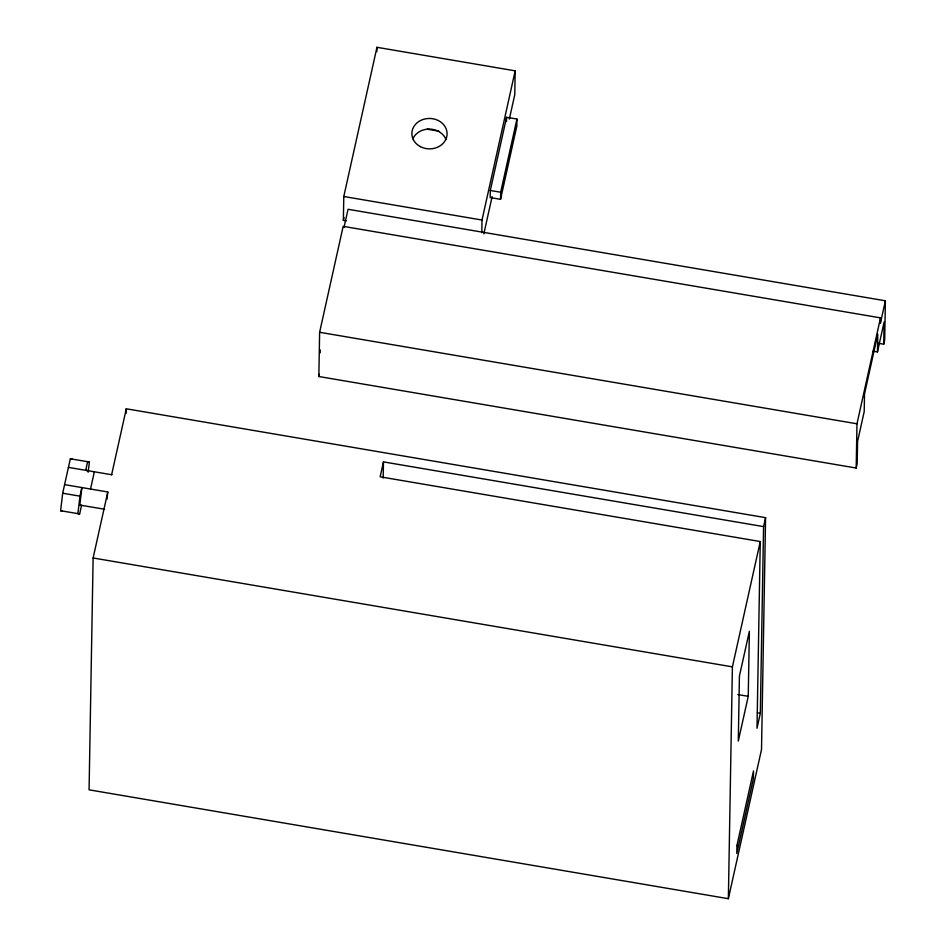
<?xml version="1.0" encoding="UTF-8"?>
<svg xmlns="http://www.w3.org/2000/svg" width="946" height="946" viewBox="0 0 946 946"><rect width="100%" height="100%" fill="white"/><g stroke="black" fill="none" stroke-linecap="round" stroke-linejoin="round"><path stroke-width="1.42" d="M64.6 484.624L107.797 491.979L93.122 557.986L89.078 789.827L728.361 898.7L761.518 749.504L765.574 517.663L126.291 408.79L111.628 474.75M126.208 413.225L126.291 408.79M873.099 351.179L877.474 351.924L877.782 334.222L864.514 393.903L864.206 411.593L857.573 441.439L857.182 463.564L856.189 468.034L318.849 376.52L319.618 332.283L343.161 226.354L880.513 317.868L880.419 323.177L885.385 300.793L348.045 209.279L344.001 227.466M320.174 352.87L320.233 349.925M346.283 220.879L343.374 220.383L343.788 196.496L376.957 47.3L515.18 70.844L514.754 94.73L509.338 119.113M376.875 51.616L376.957 47.3M383.189 478.061L383.461 461.885L763.576 526.615L760.324 713.331L757.001 728.243L760.265 541.538L380.15 476.808L383.461 461.885M481.798 232.681L482.011 220.04L515.18 70.844M490.312 190.477L490.182 197.56L500.552 199.322L516.812 126.137L516.942 119.054L506.571 117.292L490.312 190.477L500.671 192.239L500.552 199.322M506.5 121.537L506.571 117.292M728.361 898.7L732.405 666.859L760.265 541.538M748.239 696.327L749.374 631.289L739.429 676.047L738.294 741.085L748.239 696.327L737.88 694.565M856.189 468.034L856.97 423.796L880.513 317.868M877.888 343.209L883.718 344.202L884.096 322.078L877.474 351.924M885.385 300.793L884.711 339.732L883.718 344.202M79.641 513.926L77.891 513.666L79.961 496.165L81.876 487.557L79.807 505.058L81.557 505.318L79.641 513.926L60.615 510.722L62.684 493.221L70.347 458.786L72.109 459.058M88.167 472.196L89.385 461.991L70.347 458.786M106.933 499.263L107.797 491.979M90.52 489.035L94.352 471.806M343.374 220.383L344.013 217.521M318.849 376.52L319.346 374.285M483.832 233.887L492.121 196.591M500.671 192.239L516.942 119.054M763.576 526.615L765.574 517.663M89.385 461.991L87.623 461.731L85.708 470.339L87.47 470.6M60.615 510.722L62.365 510.982M427.308 129.2L438.873 131.163M343.788 196.496L482.011 220.04M319.618 332.283L856.97 423.796M68.431 467.395L111.947 474.774M62.684 493.221L79.961 496.165M79.807 505.058L104.592 509.244M93.122 557.986L732.405 666.859M757.415 712.835L760.324 713.331M412.882 138.755A17.596 15.207 1 0 1 429.626 129.082A17.596 15.207 1 0 1 445.944 139.429M736.934 845.476L736.792 853.434L753.371 778.842L753.513 770.872L736.934 845.476M420.402 146.654A17.596 15.207 1 0 0 447.08 134.025A17.596 15.207 1 0 0 420.97 120.319A17.596 15.207 1 0 0 420.402 146.654"/></g></svg>
